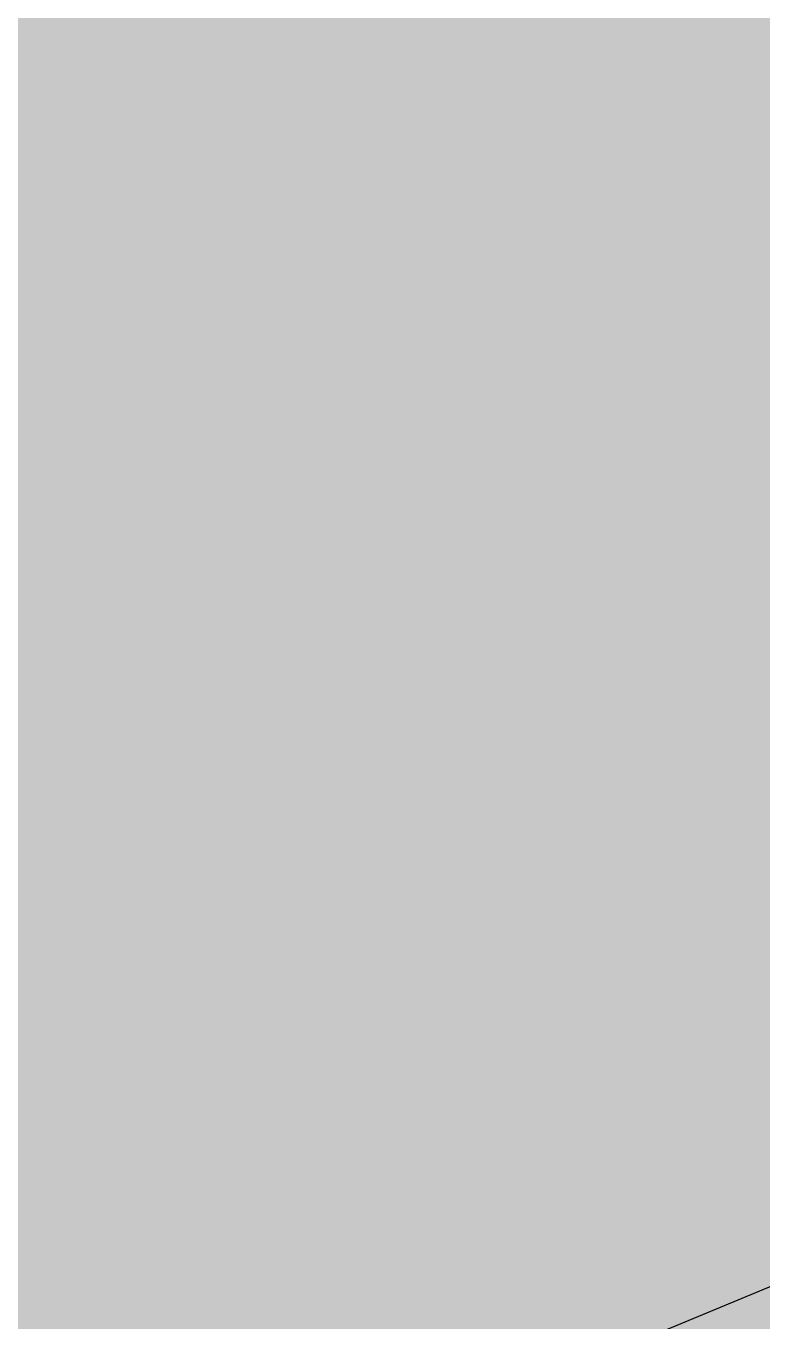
# Model space of a CAD drawing. Header units: inches. Extents: x -0.9 to 13.3, y -2.2 to 2.7.
# Drawn here: x 0.307545 to 0.308071, y 0.186303 to 0.187229 of the extents above; entities that cross this region are included whole.
import ezdxf

# ---------------------------------------------------------------- set-up
doc = ezdxf.new("R2010")
doc.units = ezdxf.units.IN
doc.header["$MEASUREMENT"] = 0
for name, color, linetype in [('Board Outline', 216, 'Continuous'), ('Bottom Layer', 5, 'Continuous'), ('Dimension', 6, 'Continuous'), ('Top Layer', 1, 'Continuous')]:
    doc.layers.add(name, color=color, linetype=linetype)

msp = doc.modelspace()

# ---------------------------------------------------------------- linework, layer by layer
at = {"layer": 'Board Outline'}
for points in [[(0.2525552, 0.2627612, 0.01, 0.01, 0), (0.3081913, 0.1913179, 0.01, 0.01, 0)], [(0.277129, 0.1671283, 0.01, 0.01, 0), (0.3951657, 0.2590488, 0.01, 0.01, 0)], [(1.9986701, 0.2156704, 0.01, 0.01, -1.122171), (-0.011594, -1.5132862, 0.01, 0.01, 0)], [(0.3023566, 0.1892692, 0.01, 0.01, 0), (0.3069818, 0.192871, 0.01, 0.01, 0)], [(0.3021848, 0.1878879, 0.01, 0.01, 0), (0.3027896, 0.1871113, 0.01, 0.01, 0)]]:
    msp.add_lwpolyline(points, format="xyseb", dxfattribs=at)
for points in [[(0.3056913, 0.1913179, 0.005, 0.005, 1), (0.3106913, 0.1913179, 0.005, 0.005, 1)], [(0.3002896, 0.1871113, 0.005, 0.005, 1), (0.3052896, 0.1871113, 0.005, 0.005, 1)]]:
    msp.add_lwpolyline(points, format="xyseb", close=True, dxfattribs=at)
at = {"layer": 'Bottom Layer'}
msp.add_lwpolyline([(0.2702893, 0.1295607, 0.022, 0.022, 0), (0.5683926, 0.427664, 0.022, 0.022, 0)], format="xyseb", dxfattribs=at)
at = {"layer": 'Dimension'}
msp.add_lwpolyline([(0.0408131, 0.0155972, 0.01, 0.01, -3.064051), (0.0296403, -1.5298955, 0.01, 0.01, 0)], format="xyseb", dxfattribs=at)
at = {"layer": 'Top Layer'}
msp.add_line((0.3083534, 0.1864423), (0.2922595, 0.179776), dxfattribs=at)

doc.saveas('drawing.dxf')
